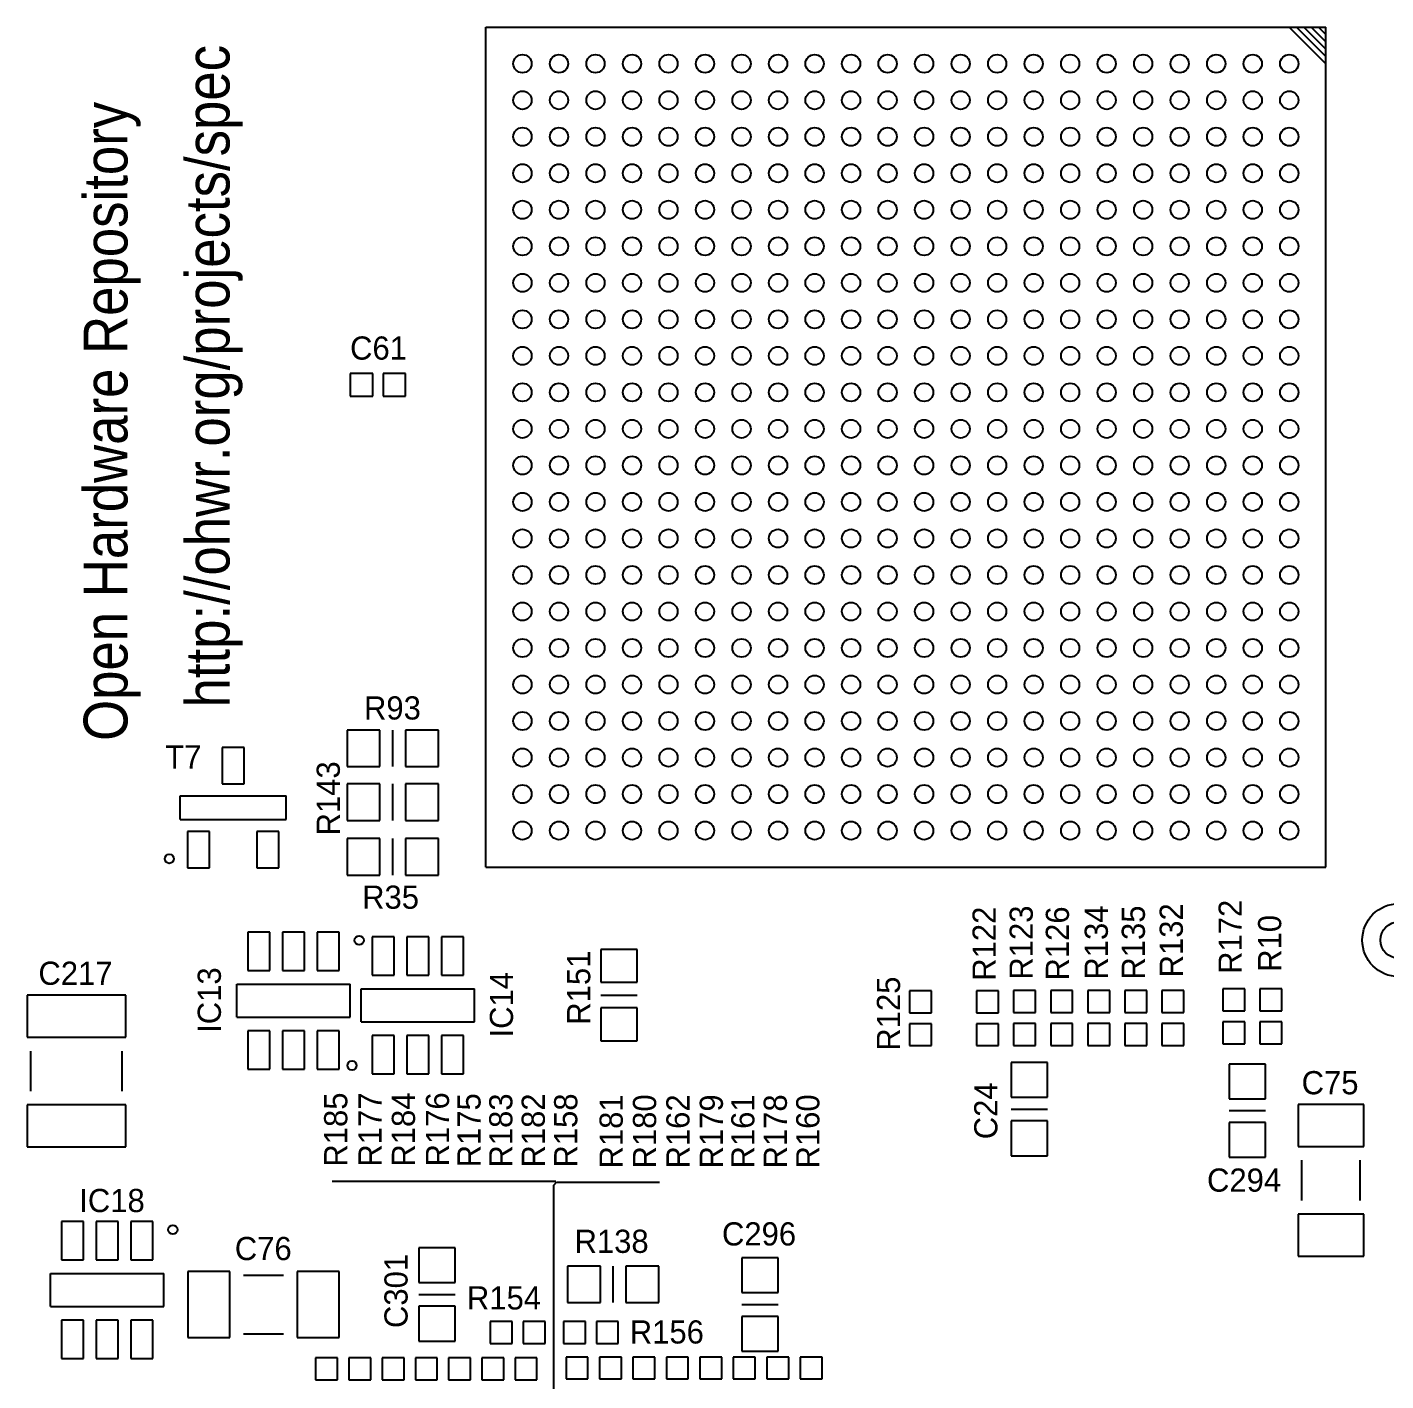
# Model space of a CAD drawing. Header units: millimetres. Extents: x -233 to 1, y -1 to 128.
# Drawn here: x -150.58 to -113.37, y 55.01 to 92.08 of the extents above; entities that cross this region are included whole.
import ezdxf

# ---------------------------------------------------------------- set-up
doc = ezdxf.new("R2010")
doc.units = ezdxf.units.MM
doc.header["$LTSCALE"] = 0.5
doc.layers.add('AM_2N', color=51, linetype='Continuous', lineweight=25)

msp = doc.modelspace()

# ---------------------------------------------------------------- linework, layer by layer
at = {"layer": 'AM_2N'}
for p, q in [((-138.015, 92.082), (-115.015, 92.082)), ((-138.015, 80.582), (-138.015, 92.082)), ((-116.015, 92.082), (-115.015, 91.082)), ((-115.815, 92.082), (-115.015, 91.282)), ((-115.615, 92.082), (-115.015, 91.482)), ((-115.415, 92.082), (-115.015, 91.682)), ((-115.215, 92.082), (-115.015, 91.882)), ((-115.015, 69.082), (-115.015, 92.082)), ((-141.734, 82.602), (-141.734, 81.982)), ((-141.114, 82.602), (-141.734, 82.602)), ((-141.114, 81.982), (-141.114, 82.602)), ((-140.834, 82.602), (-140.834, 81.982)), ((-140.214, 82.602), (-140.834, 82.602)), ((-140.214, 81.982), (-140.214, 82.602)), ((-141.734, 81.982), (-141.114, 81.982)), ((-140.834, 81.982), (-140.214, 81.982)), ((-138.015, 69.082), (-138.015, 80.582)), ((-140.918, 72.835), (-141.818, 72.835)), ((-141.818, 72.835), (-141.818, 71.835)), ((-140.918, 71.835), (-140.918, 72.835)), ((-140.568, 71.835), (-140.568, 72.835)), ((-139.318, 72.835), (-140.218, 72.835)), ((-140.218, 72.835), (-140.218, 71.835)), ((-139.318, 71.835), (-139.318, 72.835)), ((-144.637, 72.36), (-145.237, 72.36)), ((-145.237, 72.36), (-145.237, 71.36)), ((-144.637, 71.36), (-144.637, 72.36)), ((-141.818, 71.835), (-140.918, 71.835)), ((-140.218, 71.835), (-139.318, 71.835)), ((-145.237, 71.36), (-144.637, 71.36)), ((-140.918, 71.362), (-141.818, 71.362)), ((-141.818, 71.362), (-141.818, 70.362)), ((-140.918, 70.362), (-140.918, 71.362)), ((-140.568, 70.362), (-140.568, 71.362)), ((-139.318, 71.362), (-140.218, 71.362)), ((-140.218, 71.362), (-140.218, 70.362)), ((-139.318, 70.362), (-139.318, 71.362)), ((-146.387, 71.035), (-143.487, 71.035)), ((-146.387, 70.385), (-146.387, 71.035)), ((-143.487, 70.385), (-143.487, 71.035)), ((-146.387, 70.385), (-143.487, 70.385)), ((-141.818, 70.362), (-140.918, 70.362)), ((-140.218, 70.362), (-139.318, 70.362)), ((-145.587, 70.06), (-146.187, 70.06)), ((-146.187, 70.06), (-146.187, 69.06)), ((-145.587, 69.06), (-145.587, 70.06)), ((-143.687, 70.06), (-144.287, 70.06)), ((-144.287, 70.06), (-144.287, 69.06)), ((-143.687, 69.06), (-143.687, 70.06)), ((-140.918, 69.863), (-141.818, 69.863)), ((-141.818, 69.863), (-141.818, 68.863)), ((-140.918, 68.863), (-140.918, 69.863)), ((-140.568, 68.863), (-140.568, 69.863)), ((-139.318, 69.863), (-140.218, 69.863)), ((-140.218, 69.863), (-140.218, 68.863)), ((-139.318, 68.863), (-139.318, 69.863)), ((-146.187, 69.06), (-145.587, 69.06)), ((-144.287, 69.06), (-143.687, 69.06)), ((-141.818, 68.863), (-140.918, 68.863)), ((-140.218, 68.863), (-139.318, 68.863)), ((-138.015, 69.082), (-115.015, 69.082)), ((-144.536, 67.301), (-144.536, 66.251)), ((-143.936, 67.301), (-144.536, 67.301)), ((-143.936, 66.251), (-143.936, 67.301)), ((-143.586, 67.301), (-143.586, 66.251)), ((-142.986, 67.301), (-143.586, 67.301)), ((-142.986, 66.251), (-142.986, 67.301)), ((-142.636, 67.301), (-142.636, 66.251)), ((-142.036, 67.301), (-142.636, 67.301)), ((-142.036, 66.251), (-142.036, 67.301)), ((-140.532, 67.174), (-141.132, 67.174)), ((-141.132, 67.174), (-141.132, 66.124)), ((-140.532, 66.124), (-140.532, 67.174)), ((-139.582, 67.174), (-140.182, 67.174)), ((-140.182, 67.174), (-140.182, 66.124)), ((-139.582, 66.124), (-139.582, 67.174)), ((-138.632, 67.174), (-139.232, 67.174)), ((-139.232, 67.174), (-139.232, 66.124)), ((-138.632, 66.124), (-138.632, 67.174)), ((-133.87, 66.829), (-134.87, 66.829)), ((-134.87, 66.829), (-134.87, 65.929)), ((-133.87, 65.929), (-133.87, 66.829)), ((-144.536, 66.251), (-143.936, 66.251)), ((-143.586, 66.251), (-142.986, 66.251)), ((-142.636, 66.251), (-142.036, 66.251)), ((-144.836, 65.876), (-141.736, 65.876)), ((-144.836, 64.976), (-144.836, 65.876)), ((-141.736, 64.976), (-141.736, 65.876)), ((-141.132, 66.124), (-140.532, 66.124)), ((-140.182, 66.124), (-139.582, 66.124)), ((-139.232, 66.124), (-138.632, 66.124)), ((-134.87, 65.929), (-133.87, 65.929)), ((-147.879, 65.571), (-150.579, 65.571)), ((-150.579, 65.571), (-150.579, 64.421)), ((-147.879, 64.421), (-147.879, 65.571)), ((-141.432, 65.749), (-138.332, 65.749)), ((-141.432, 64.849), (-141.432, 65.749)), ((-138.332, 64.849), (-138.332, 65.749)), ((-134.87, 65.579), (-133.87, 65.579)), ((-125.815, 65.694), (-126.415, 65.694)), ((-126.415, 65.694), (-126.415, 65.094)), ((-125.815, 65.094), (-125.815, 65.694)), ((-123.979, 65.694), (-124.579, 65.694)), ((-124.579, 65.694), (-124.579, 65.094)), ((-123.979, 65.094), (-123.979, 65.694)), ((-122.964, 65.7), (-123.564, 65.7)), ((-123.564, 65.7), (-123.564, 65.1)), ((-122.964, 65.1), (-122.964, 65.7)), ((-121.948, 65.7), (-122.548, 65.7)), ((-122.548, 65.7), (-122.548, 65.1)), ((-121.948, 65.1), (-121.948, 65.7)), ((-120.933, 65.7), (-121.533, 65.7)), ((-121.533, 65.7), (-121.533, 65.1)), ((-120.933, 65.1), (-120.933, 65.7)), ((-119.918, 65.7), (-120.518, 65.7)), ((-120.518, 65.7), (-120.518, 65.1)), ((-119.918, 65.1), (-119.918, 65.7)), ((-118.903, 65.7), (-119.503, 65.7)), ((-119.503, 65.7), (-119.503, 65.1)), ((-118.903, 65.1), (-118.903, 65.7)), ((-117.233, 65.745), (-117.833, 65.745)), ((-117.833, 65.745), (-117.833, 65.145)), ((-117.233, 65.145), (-117.233, 65.745)), ((-116.217, 65.745), (-116.817, 65.745)), ((-116.817, 65.745), (-116.817, 65.145)), ((-116.217, 65.145), (-116.217, 65.745)), ((-133.87, 65.229), (-134.87, 65.229)), ((-134.87, 65.229), (-134.87, 64.329)), ((-133.87, 64.329), (-133.87, 65.229)), ((-117.833, 65.145), (-117.233, 65.145)), ((-116.817, 65.145), (-116.217, 65.145)), ((-144.836, 64.976), (-141.736, 64.976)), ((-141.432, 64.849), (-138.332, 64.849)), ((-126.415, 65.094), (-125.815, 65.094)), ((-125.815, 64.794), (-126.415, 64.794)), ((-126.415, 64.794), (-126.415, 64.194)), ((-125.815, 64.194), (-125.815, 64.794)), ((-124.579, 65.094), (-123.979, 65.094)), ((-123.979, 64.794), (-124.579, 64.794)), ((-124.579, 64.794), (-124.579, 64.194)), ((-123.979, 64.194), (-123.979, 64.794)), ((-123.564, 65.1), (-122.964, 65.1)), ((-122.964, 64.8), (-123.564, 64.8)), ((-123.564, 64.8), (-123.564, 64.2)), ((-122.964, 64.2), (-122.964, 64.8)), ((-122.548, 65.1), (-121.948, 65.1)), ((-121.948, 64.8), (-122.548, 64.8)), ((-122.548, 64.8), (-122.548, 64.2)), ((-121.948, 64.2), (-121.948, 64.8)), ((-121.533, 65.1), (-120.933, 65.1)), ((-120.933, 64.8), (-121.533, 64.8)), ((-121.533, 64.8), (-121.533, 64.2)), ((-120.933, 64.2), (-120.933, 64.8)), ((-120.518, 65.1), (-119.918, 65.1)), ((-119.918, 64.8), (-120.518, 64.8)), ((-120.518, 64.8), (-120.518, 64.2)), ((-119.918, 64.2), (-119.918, 64.8)), ((-119.503, 65.1), (-118.903, 65.1)), ((-118.903, 64.8), (-119.503, 64.8)), ((-119.503, 64.8), (-119.503, 64.2)), ((-118.903, 64.2), (-118.903, 64.8)), ((-117.233, 64.845), (-117.833, 64.845)), ((-117.833, 64.845), (-117.833, 64.245)), ((-117.233, 64.245), (-117.233, 64.845)), ((-116.217, 64.845), (-116.817, 64.845)), ((-116.817, 64.845), (-116.817, 64.245)), ((-116.217, 64.245), (-116.217, 64.845)), ((-150.579, 64.421), (-147.879, 64.421)), ((-144.536, 64.601), (-144.536, 63.551)), ((-143.936, 64.601), (-144.536, 64.601)), ((-143.936, 63.551), (-143.936, 64.601)), ((-143.586, 64.601), (-143.586, 63.551)), ((-142.986, 64.601), (-143.586, 64.601)), ((-142.986, 63.551), (-142.986, 64.601)), ((-142.636, 64.601), (-142.636, 63.551)), ((-142.036, 64.601), (-142.636, 64.601)), ((-142.036, 63.551), (-142.036, 64.601)), ((-140.532, 64.474), (-141.132, 64.474)), ((-141.132, 64.474), (-141.132, 63.424)), ((-140.532, 63.424), (-140.532, 64.474)), ((-139.582, 64.474), (-140.182, 64.474)), ((-140.182, 64.474), (-140.182, 63.424)), ((-139.582, 63.424), (-139.582, 64.474)), ((-138.632, 64.474), (-139.232, 64.474)), ((-139.232, 64.474), (-139.232, 63.424)), ((-138.632, 63.424), (-138.632, 64.474)), ((-150.479, 62.946), (-150.479, 64.046)), ((-147.979, 62.946), (-147.979, 64.046)), ((-134.87, 64.329), (-133.87, 64.329)), ((-126.415, 64.194), (-125.815, 64.194)), ((-124.579, 64.194), (-123.979, 64.194)), ((-123.564, 64.2), (-122.964, 64.2)), ((-122.548, 64.2), (-121.948, 64.2)), ((-121.533, 64.2), (-120.933, 64.2)), ((-120.518, 64.2), (-119.918, 64.2)), ((-119.503, 64.2), (-118.903, 64.2)), ((-117.833, 64.245), (-117.233, 64.245)), ((-116.817, 64.245), (-116.217, 64.245)), ((-122.633, 63.73), (-123.633, 63.73)), ((-123.633, 63.73), (-123.633, 62.78)), ((-122.633, 62.78), (-122.633, 63.73)), ((-116.663, 63.688), (-117.663, 63.688)), ((-117.663, 63.688), (-117.663, 62.738)), ((-116.663, 62.738), (-116.663, 63.688)), ((-144.536, 63.551), (-143.936, 63.551)), ((-143.586, 63.551), (-142.986, 63.551)), ((-142.636, 63.551), (-142.036, 63.551)), ((-141.132, 63.424), (-140.532, 63.424)), ((-140.182, 63.424), (-139.582, 63.424)), ((-139.232, 63.424), (-138.632, 63.424)), ((-147.879, 62.571), (-150.579, 62.571)), ((-150.579, 62.571), (-150.579, 61.421)), ((-147.879, 61.421), (-147.879, 62.571)), ((-123.633, 62.78), (-122.633, 62.78)), ((-117.663, 62.738), (-116.663, 62.738)), ((-115.771, 62.579), (-115.771, 61.429)), ((-113.971, 62.579), (-115.771, 62.579)), ((-113.971, 61.429), (-113.971, 62.579)), ((-123.633, 62.455), (-122.633, 62.455)), ((-117.663, 62.413), (-116.663, 62.413)), ((-122.633, 62.13), (-123.633, 62.13)), ((-123.633, 62.13), (-123.633, 61.18)), ((-122.633, 61.18), (-122.633, 62.13)), ((-116.663, 62.088), (-117.663, 62.088)), ((-117.663, 62.088), (-117.663, 61.138)), ((-116.663, 61.138), (-116.663, 62.088)), ((-150.579, 61.421), (-147.879, 61.421)), ((-115.771, 61.429), (-113.971, 61.429)), ((-123.633, 61.18), (-122.633, 61.18)), ((-117.663, 61.138), (-116.663, 61.138)), ((-115.671, 59.954), (-115.671, 61.054)), ((-114.071, 59.954), (-114.071, 61.054)), ((-142.226, 60.479), (-136.105, 60.479)), ((-136.156, 60.377), (-136.08, 60.453)), ((-136.156, 53.773), (-136.156, 60.377)), ((-136.08, 60.453), (-133.26, 60.453)), ((-115.771, 59.579), (-115.771, 58.429)), ((-113.971, 59.579), (-115.771, 59.579)), ((-113.971, 58.429), (-113.971, 59.579)), ((-149.641, 59.377), (-149.641, 58.327)), ((-149.041, 59.377), (-149.641, 59.377)), ((-149.041, 58.327), (-149.041, 59.377)), ((-148.691, 59.377), (-148.691, 58.327)), ((-148.091, 59.377), (-148.691, 59.377)), ((-148.091, 58.327), (-148.091, 59.377)), ((-147.741, 59.377), (-147.741, 58.327)), ((-147.141, 59.377), (-147.741, 59.377)), ((-147.141, 58.327), (-147.141, 59.377)), ((-138.856, 58.655), (-139.856, 58.655)), ((-139.856, 58.655), (-139.856, 57.705)), ((-138.856, 57.705), (-138.856, 58.655)), ((-115.771, 58.429), (-113.971, 58.429)), ((-149.641, 58.327), (-149.041, 58.327)), ((-148.691, 58.327), (-148.091, 58.327)), ((-147.741, 58.327), (-147.141, 58.327)), ((-134.88, 58.159), (-135.78, 58.159)), ((-135.78, 58.159), (-135.78, 57.159)), ((-134.88, 57.159), (-134.88, 58.159)), ((-134.53, 57.159), (-134.53, 58.159)), ((-133.28, 58.159), (-134.18, 58.159)), ((-134.18, 58.159), (-134.18, 57.159)), ((-133.28, 57.159), (-133.28, 58.159)), ((-130.008, 58.38), (-131.008, 58.38)), ((-131.008, 58.38), (-131.008, 57.43)), ((-130.008, 57.43), (-130.008, 58.38)), ((-149.941, 57.952), (-146.841, 57.952)), ((-149.941, 57.052), (-149.941, 57.952)), ((-146.841, 57.052), (-146.841, 57.952)), ((-145.033, 58.005), (-146.183, 58.005)), ((-146.183, 58.005), (-146.183, 56.205)), ((-145.033, 56.205), (-145.033, 58.005)), ((-144.658, 57.905), (-143.558, 57.905)), ((-142.033, 58.005), (-143.183, 58.005)), ((-143.183, 58.005), (-143.183, 56.205)), ((-142.033, 56.205), (-142.033, 58.005)), ((-139.856, 57.705), (-138.856, 57.705)), ((-139.856, 57.38), (-138.856, 57.38)), ((-131.008, 57.43), (-130.008, 57.43)), ((-149.941, 57.052), (-146.841, 57.052)), ((-138.856, 57.055), (-139.856, 57.055)), ((-139.856, 57.055), (-139.856, 56.105)), ((-138.856, 56.105), (-138.856, 57.055)), ((-135.78, 57.159), (-134.88, 57.159)), ((-134.18, 57.159), (-133.28, 57.159)), ((-131.008, 57.105), (-130.008, 57.105)), ((-149.641, 56.677), (-149.641, 55.627)), ((-149.041, 56.677), (-149.641, 56.677)), ((-149.041, 55.627), (-149.041, 56.677)), ((-148.691, 56.677), (-148.691, 55.627)), ((-148.091, 56.677), (-148.691, 56.677)), ((-148.091, 55.627), (-148.091, 56.677)), ((-147.741, 56.677), (-147.741, 55.627)), ((-147.141, 56.677), (-147.741, 56.677)), ((-147.141, 55.627), (-147.141, 56.677)), ((-137.296, 56.638), (-137.896, 56.638)), ((-137.896, 56.638), (-137.896, 56.038)), ((-137.296, 56.038), (-137.296, 56.638)), ((-136.396, 56.638), (-136.996, 56.638)), ((-136.996, 56.638), (-136.996, 56.038)), ((-136.396, 56.038), (-136.396, 56.638)), ((-135.89, 56.638), (-135.89, 56.038)), ((-135.29, 56.638), (-135.89, 56.638)), ((-135.29, 56.038), (-135.29, 56.638)), ((-134.99, 56.638), (-134.99, 56.038)), ((-134.39, 56.638), (-134.99, 56.638)), ((-134.39, 56.038), (-134.39, 56.638)), ((-130.008, 56.78), (-131.008, 56.78)), ((-131.008, 56.78), (-131.008, 55.83)), ((-130.008, 55.83), (-130.008, 56.78)), ((-146.183, 56.205), (-145.033, 56.205)), ((-144.658, 56.305), (-143.558, 56.305)), ((-143.183, 56.205), (-142.033, 56.205)), ((-139.856, 56.105), (-138.856, 56.105)), ((-137.896, 56.038), (-137.296, 56.038)), ((-136.996, 56.038), (-136.396, 56.038)), ((-135.89, 56.038), (-135.29, 56.038)), ((-134.99, 56.038), (-134.39, 56.038)), ((-131.008, 55.83), (-130.008, 55.83)), ((-149.641, 55.627), (-149.041, 55.627)), ((-148.691, 55.627), (-148.091, 55.627)), ((-147.741, 55.627), (-147.141, 55.627)), ((-142.079, 55.646), (-142.679, 55.646)), ((-142.679, 55.646), (-142.679, 55.046)), ((-142.079, 55.046), (-142.079, 55.646)), ((-141.169, 55.646), (-141.769, 55.646)), ((-141.769, 55.646), (-141.769, 55.046)), ((-141.169, 55.046), (-141.169, 55.646)), ((-140.258, 55.646), (-140.858, 55.646)), ((-140.858, 55.646), (-140.858, 55.046)), ((-140.258, 55.046), (-140.258, 55.646)), ((-139.348, 55.646), (-139.948, 55.646)), ((-139.948, 55.646), (-139.948, 55.046)), ((-139.348, 55.046), (-139.348, 55.646)), ((-138.438, 55.646), (-139.038, 55.646)), ((-139.038, 55.646), (-139.038, 55.046)), ((-138.438, 55.046), (-138.438, 55.646)), ((-137.528, 55.646), (-138.128, 55.646)), ((-138.128, 55.646), (-138.128, 55.046)), ((-137.528, 55.046), (-137.528, 55.646)), ((-136.618, 55.646), (-137.218, 55.646)), ((-137.218, 55.646), (-137.218, 55.046)), ((-136.618, 55.046), (-136.618, 55.646)), ((-135.221, 55.666), (-135.821, 55.666)), ((-135.821, 55.666), (-135.821, 55.066)), ((-135.221, 55.066), (-135.221, 55.666)), ((-134.305, 55.666), (-134.905, 55.666)), ((-134.905, 55.666), (-134.905, 55.066)), ((-134.305, 55.066), (-134.305, 55.666)), ((-133.389, 55.666), (-133.989, 55.666)), ((-133.989, 55.666), (-133.989, 55.066)), ((-133.389, 55.066), (-133.389, 55.666)), ((-132.473, 55.666), (-133.073, 55.666)), ((-133.073, 55.666), (-133.073, 55.066)), ((-132.473, 55.066), (-132.473, 55.666)), ((-131.556, 55.666), (-132.156, 55.666)), ((-132.156, 55.666), (-132.156, 55.066)), ((-131.556, 55.066), (-131.556, 55.666)), ((-130.64, 55.666), (-131.24, 55.666)), ((-131.24, 55.666), (-131.24, 55.066)), ((-130.64, 55.066), (-130.64, 55.666)), ((-129.724, 55.666), (-130.324, 55.666)), ((-130.324, 55.666), (-130.324, 55.066)), ((-129.724, 55.066), (-129.724, 55.666)), ((-128.808, 55.666), (-129.408, 55.666)), ((-129.408, 55.666), (-129.408, 55.066)), ((-128.808, 55.066), (-128.808, 55.666)), ((-142.679, 55.046), (-142.079, 55.046)), ((-141.769, 55.046), (-141.169, 55.046)), ((-140.858, 55.046), (-140.258, 55.046)), ((-139.948, 55.046), (-139.348, 55.046)), ((-139.038, 55.046), (-138.438, 55.046)), ((-138.128, 55.046), (-137.528, 55.046)), ((-137.218, 55.046), (-136.618, 55.046)), ((-135.821, 55.066), (-135.221, 55.066)), ((-134.905, 55.066), (-134.305, 55.066)), ((-133.989, 55.066), (-133.389, 55.066)), ((-133.073, 55.066), (-132.473, 55.066)), ((-132.156, 55.066), (-131.556, 55.066)), ((-131.24, 55.066), (-130.64, 55.066)), ((-130.324, 55.066), (-129.724, 55.066)), ((-129.408, 55.066), (-128.808, 55.066))]:
    msp.add_line(p, q, dxfattribs=at)
for centre, radius in [((-137.015, 91.082), 0.25), ((-136.015, 91.082), 0.25), ((-135.015, 91.082), 0.25), ((-134.015, 91.082), 0.25), ((-133.015, 91.082), 0.25), ((-132.015, 91.082), 0.25), ((-131.015, 91.082), 0.25), ((-130.015, 91.082), 0.25), ((-129.015, 91.082), 0.25), ((-128.015, 91.082), 0.25), ((-127.015, 91.082), 0.25), ((-126.015, 91.082), 0.25), ((-125.015, 91.082), 0.25), ((-124.015, 91.082), 0.25), ((-123.015, 91.082), 0.25), ((-122.015, 91.082), 0.25), ((-121.015, 91.082), 0.25), ((-120.015, 91.082), 0.25), ((-119.015, 91.082), 0.25), ((-118.015, 91.082), 0.25), ((-117.015, 91.082), 0.25), ((-116.015, 91.082), 0.25), ((-137.015, 90.082), 0.25), ((-136.015, 90.082), 0.25), ((-135.015, 90.082), 0.25), ((-134.015, 90.082), 0.25), ((-133.015, 90.082), 0.25), ((-132.015, 90.082), 0.25), ((-131.015, 90.082), 0.25), ((-130.015, 90.082), 0.25), ((-129.015, 90.082), 0.25), ((-128.015, 90.082), 0.25), ((-127.015, 90.082), 0.25), ((-126.015, 90.082), 0.25), ((-125.015, 90.082), 0.25), ((-124.015, 90.082), 0.25), ((-123.015, 90.082), 0.25), ((-122.015, 90.082), 0.25), ((-121.015, 90.082), 0.25), ((-120.015, 90.082), 0.25), ((-119.015, 90.082), 0.25), ((-118.015, 90.082), 0.25), ((-117.015, 90.082), 0.25), ((-116.015, 90.082), 0.25), ((-137.015, 89.082), 0.25), ((-136.015, 89.082), 0.25), ((-135.015, 89.082), 0.25), ((-134.015, 89.082), 0.25), ((-133.015, 89.082), 0.25), ((-132.015, 89.082), 0.25), ((-131.015, 89.082), 0.25), ((-130.015, 89.082), 0.25), ((-129.015, 89.082), 0.25), ((-128.015, 89.082), 0.25), ((-127.015, 89.082), 0.25), ((-126.015, 89.082), 0.25), ((-125.015, 89.082), 0.25), ((-124.015, 89.082), 0.25), ((-123.015, 89.082), 0.25), ((-122.015, 89.082), 0.25), ((-121.015, 89.082), 0.25), ((-120.015, 89.082), 0.25), ((-119.015, 89.082), 0.25), ((-118.015, 89.082), 0.25), ((-117.015, 89.082), 0.25), ((-116.015, 89.082), 0.25), ((-137.015, 88.082), 0.25), ((-136.015, 88.082), 0.25), ((-135.015, 88.082), 0.25), ((-134.015, 88.082), 0.25), ((-133.015, 88.082), 0.25), ((-132.015, 88.082), 0.25), ((-131.015, 88.082), 0.25), ((-130.015, 88.082), 0.25), ((-129.015, 88.082), 0.25), ((-128.015, 88.082), 0.25), ((-127.015, 88.082), 0.25), ((-126.015, 88.082), 0.25), ((-125.015, 88.082), 0.25), ((-124.015, 88.082), 0.25), ((-123.015, 88.082), 0.25), ((-122.015, 88.082), 0.25), ((-121.015, 88.082), 0.25), ((-120.015, 88.082), 0.25), ((-119.015, 88.082), 0.25), ((-118.015, 88.082), 0.25), ((-117.015, 88.082), 0.25), ((-116.015, 88.082), 0.25), ((-137.015, 87.082), 0.25), ((-136.015, 87.082), 0.25), ((-135.015, 87.082), 0.25), ((-134.015, 87.082), 0.25), ((-133.015, 87.082), 0.25), ((-132.015, 87.082), 0.25), ((-131.015, 87.082), 0.25), ((-130.015, 87.082), 0.25), ((-129.015, 87.082), 0.25), ((-128.015, 87.082), 0.25), ((-127.015, 87.082), 0.25), ((-126.015, 87.082), 0.25), ((-125.015, 87.082), 0.25), ((-124.015, 87.082), 0.25), ((-123.015, 87.082), 0.25), ((-122.015, 87.082), 0.25), ((-121.015, 87.082), 0.25), ((-120.015, 87.082), 0.25), ((-119.015, 87.082), 0.25), ((-118.015, 87.082), 0.25), ((-117.015, 87.082), 0.25), ((-116.015, 87.082), 0.25), ((-137.015, 86.082), 0.25), ((-136.015, 86.082), 0.25), ((-135.015, 86.082), 0.25), ((-134.015, 86.082), 0.25), ((-133.015, 86.082), 0.25), ((-132.015, 86.082), 0.25), ((-131.015, 86.082), 0.25), ((-130.015, 86.082), 0.25), ((-129.015, 86.082), 0.25), ((-128.015, 86.082), 0.25), ((-127.015, 86.082), 0.25), ((-126.015, 86.082), 0.25), ((-125.015, 86.082), 0.25), ((-124.015, 86.082), 0.25), ((-123.015, 86.082), 0.25), ((-122.015, 86.082), 0.25), ((-121.015, 86.082), 0.25), ((-120.015, 86.082), 0.25), ((-119.015, 86.082), 0.25), ((-118.015, 86.082), 0.25), ((-117.015, 86.082), 0.25), ((-116.015, 86.082), 0.25), ((-137.015, 85.082), 0.25), ((-136.015, 85.082), 0.25), ((-135.015, 85.082), 0.25), ((-134.015, 85.082), 0.25), ((-133.015, 85.082), 0.25), ((-132.015, 85.082), 0.25), ((-131.015, 85.082), 0.25), ((-130.015, 85.082), 0.25), ((-129.015, 85.082), 0.25), ((-128.015, 85.082), 0.25), ((-127.015, 85.082), 0.25), ((-126.015, 85.082), 0.25), ((-125.015, 85.082), 0.25), ((-124.015, 85.082), 0.25), ((-123.015, 85.082), 0.25), ((-122.015, 85.082), 0.25), ((-121.015, 85.082), 0.25), ((-120.015, 85.082), 0.25), ((-119.015, 85.082), 0.25), ((-118.015, 85.082), 0.25), ((-117.015, 85.082), 0.25), ((-116.015, 85.082), 0.25), ((-137.015, 84.082), 0.25), ((-136.015, 84.082), 0.25), ((-135.015, 84.082), 0.25), ((-134.015, 84.082), 0.25), ((-133.015, 84.082), 0.25), ((-132.015, 84.082), 0.25), ((-131.015, 84.082), 0.25), ((-130.015, 84.082), 0.25), ((-129.015, 84.082), 0.25), ((-128.015, 84.082), 0.25), ((-127.015, 84.082), 0.25), ((-126.015, 84.082), 0.25), ((-125.015, 84.082), 0.25), ((-124.015, 84.082), 0.25), ((-123.015, 84.082), 0.25), ((-122.015, 84.082), 0.25), ((-121.015, 84.082), 0.25), ((-120.015, 84.082), 0.25), ((-119.015, 84.082), 0.25), ((-118.015, 84.082), 0.25), ((-117.015, 84.082), 0.25), ((-116.015, 84.082), 0.25), ((-137.015, 83.082), 0.25), ((-136.015, 83.082), 0.25), ((-135.015, 83.082), 0.25), ((-134.015, 83.082), 0.25), ((-133.015, 83.082), 0.25), ((-132.015, 83.082), 0.25), ((-131.015, 83.082), 0.25), ((-130.015, 83.082), 0.25), ((-129.015, 83.082), 0.25), ((-128.015, 83.082), 0.25), ((-127.015, 83.082), 0.25), ((-126.015, 83.082), 0.25), ((-125.015, 83.082), 0.25), ((-124.015, 83.082), 0.25), ((-123.015, 83.082), 0.25), ((-122.015, 83.082), 0.25), ((-121.015, 83.082), 0.25), ((-120.015, 83.082), 0.25), ((-119.015, 83.082), 0.25), ((-118.015, 83.082), 0.25), ((-117.015, 83.082), 0.25), ((-116.015, 83.082), 0.25), ((-137.015, 82.082), 0.25), ((-136.015, 82.082), 0.25), ((-135.015, 82.082), 0.25), ((-134.015, 82.082), 0.25), ((-133.015, 82.082), 0.25), ((-132.015, 82.082), 0.25), ((-131.015, 82.082), 0.25), ((-130.015, 82.082), 0.25), ((-129.015, 82.082), 0.25), ((-128.015, 82.082), 0.25), ((-127.015, 82.082), 0.25), ((-126.015, 82.082), 0.25), ((-125.015, 82.082), 0.25), ((-124.015, 82.082), 0.25), ((-123.015, 82.082), 0.25), ((-122.015, 82.082), 0.25), ((-121.015, 82.082), 0.25), ((-120.015, 82.082), 0.25), ((-119.015, 82.082), 0.25), ((-118.015, 82.082), 0.25), ((-117.015, 82.082), 0.25), ((-116.015, 82.082), 0.25), ((-137.015, 81.082), 0.25), ((-136.015, 81.082), 0.25), ((-135.015, 81.082), 0.25), ((-134.015, 81.082), 0.25), ((-133.015, 81.082), 0.25), ((-132.015, 81.082), 0.25), ((-131.015, 81.082), 0.25), ((-130.015, 81.082), 0.25), ((-129.015, 81.082), 0.25), ((-128.015, 81.082), 0.25), ((-127.015, 81.082), 0.25), ((-126.015, 81.082), 0.25), ((-125.015, 81.082), 0.25), ((-124.015, 81.082), 0.25), ((-123.015, 81.082), 0.25), ((-122.015, 81.082), 0.25), ((-121.015, 81.082), 0.25), ((-120.015, 81.082), 0.25), ((-119.015, 81.082), 0.25), ((-118.015, 81.082), 0.25), ((-117.015, 81.082), 0.25), ((-116.015, 81.082), 0.25), ((-137.015, 80.082), 0.25), ((-136.015, 80.082), 0.25), ((-135.015, 80.082), 0.25), ((-134.015, 80.082), 0.25), ((-133.015, 80.082), 0.25), ((-132.015, 80.082), 0.25), ((-131.015, 80.082), 0.25), ((-130.015, 80.082), 0.25), ((-129.015, 80.082), 0.25), ((-128.015, 80.082), 0.25), ((-127.015, 80.082), 0.25), ((-126.015, 80.082), 0.25), ((-125.015, 80.082), 0.25), ((-124.015, 80.082), 0.25), ((-123.015, 80.082), 0.25), ((-122.015, 80.082), 0.25), ((-121.015, 80.082), 0.25), ((-120.015, 80.082), 0.25), ((-119.015, 80.082), 0.25), ((-118.015, 80.082), 0.25), ((-117.015, 80.082), 0.25), ((-116.015, 80.082), 0.25), ((-137.015, 79.082), 0.25), ((-136.015, 79.082), 0.25), ((-135.015, 79.082), 0.25), ((-134.015, 79.082), 0.25), ((-133.015, 79.082), 0.25), ((-132.015, 79.082), 0.25), ((-131.015, 79.082), 0.25), ((-130.015, 79.082), 0.25), ((-129.015, 79.082), 0.25), ((-128.015, 79.082), 0.25), ((-127.015, 79.082), 0.25), ((-126.015, 79.082), 0.25), ((-125.015, 79.082), 0.25), ((-124.015, 79.082), 0.25), ((-123.015, 79.082), 0.25), ((-122.015, 79.082), 0.25), ((-121.015, 79.082), 0.25), ((-120.015, 79.082), 0.25), ((-119.015, 79.082), 0.25), ((-118.015, 79.082), 0.25), ((-117.015, 79.082), 0.25), ((-116.015, 79.082), 0.25), ((-137.015, 78.082), 0.25), ((-136.015, 78.082), 0.25), ((-135.015, 78.082), 0.25), ((-134.015, 78.082), 0.25), ((-133.015, 78.082), 0.25), ((-132.015, 78.082), 0.25), ((-131.015, 78.082), 0.25), ((-130.015, 78.082), 0.25), ((-129.015, 78.082), 0.25), ((-128.015, 78.082), 0.25), ((-127.015, 78.082), 0.25), ((-126.015, 78.082), 0.25), ((-125.015, 78.082), 0.25), ((-124.015, 78.082), 0.25), ((-123.015, 78.082), 0.25), ((-122.015, 78.082), 0.25), ((-121.015, 78.082), 0.25), ((-120.015, 78.082), 0.25), ((-119.015, 78.082), 0.25), ((-118.015, 78.082), 0.25), ((-117.015, 78.082), 0.25), ((-116.015, 78.082), 0.25), ((-137.015, 77.082), 0.25), ((-136.015, 77.082), 0.25), ((-135.015, 77.082), 0.25), ((-134.015, 77.082), 0.25), ((-133.015, 77.082), 0.25), ((-132.015, 77.082), 0.25), ((-131.015, 77.082), 0.25), ((-130.015, 77.082), 0.25), ((-129.015, 77.082), 0.25), ((-128.015, 77.082), 0.25), ((-127.015, 77.082), 0.25), ((-126.015, 77.082), 0.25), ((-125.015, 77.082), 0.25), ((-124.015, 77.082), 0.25), ((-123.015, 77.082), 0.25), ((-122.015, 77.082), 0.25), ((-121.015, 77.082), 0.25), ((-120.015, 77.082), 0.25), ((-119.015, 77.082), 0.25), ((-118.015, 77.082), 0.25), ((-117.015, 77.082), 0.25), ((-116.015, 77.082), 0.25), ((-137.015, 76.082), 0.25), ((-136.015, 76.082), 0.25), ((-135.015, 76.082), 0.25), ((-134.015, 76.082), 0.25), ((-133.015, 76.082), 0.25), ((-132.015, 76.082), 0.25), ((-131.015, 76.082), 0.25), ((-130.015, 76.082), 0.25), ((-129.015, 76.082), 0.25), ((-128.015, 76.082), 0.25), ((-127.015, 76.082), 0.25), ((-126.015, 76.082), 0.25), ((-125.015, 76.082), 0.25), ((-124.015, 76.082), 0.25), ((-123.015, 76.082), 0.25), ((-122.015, 76.082), 0.25), ((-121.015, 76.082), 0.25), ((-120.015, 76.082), 0.25), ((-119.015, 76.082), 0.25), ((-118.015, 76.082), 0.25), ((-117.015, 76.082), 0.25), ((-116.015, 76.082), 0.25), ((-137.015, 75.082), 0.25), ((-136.015, 75.082), 0.25), ((-135.015, 75.082), 0.25), ((-134.015, 75.082), 0.25), ((-133.015, 75.082), 0.25), ((-132.015, 75.082), 0.25), ((-131.015, 75.082), 0.25), ((-130.015, 75.082), 0.25), ((-129.015, 75.082), 0.25), ((-128.015, 75.082), 0.25), ((-127.015, 75.082), 0.25), ((-126.015, 75.082), 0.25), ((-125.015, 75.082), 0.25), ((-124.015, 75.082), 0.25), ((-123.015, 75.082), 0.25), ((-122.015, 75.082), 0.25), ((-121.015, 75.082), 0.25), ((-120.015, 75.082), 0.25), ((-119.015, 75.082), 0.25), ((-118.015, 75.082), 0.25), ((-117.015, 75.082), 0.25), ((-116.015, 75.082), 0.25), ((-137.015, 74.082), 0.25), ((-136.015, 74.082), 0.25), ((-135.015, 74.082), 0.25), ((-134.015, 74.082), 0.25), ((-133.015, 74.082), 0.25), ((-132.015, 74.082), 0.25), ((-131.015, 74.082), 0.25), ((-130.015, 74.082), 0.25), ((-129.015, 74.082), 0.25), ((-128.015, 74.082), 0.25), ((-127.015, 74.082), 0.25), ((-126.015, 74.082), 0.25), ((-125.015, 74.082), 0.25), ((-124.015, 74.082), 0.25), ((-123.015, 74.082), 0.25), ((-122.015, 74.082), 0.25), ((-121.015, 74.082), 0.25), ((-120.015, 74.082), 0.25), ((-119.015, 74.082), 0.25), ((-118.015, 74.082), 0.25), ((-117.015, 74.082), 0.25), ((-116.015, 74.082), 0.25), ((-137.015, 73.082), 0.25), ((-136.015, 73.082), 0.25), ((-135.015, 73.082), 0.25), ((-134.015, 73.082), 0.25), ((-133.015, 73.082), 0.25), ((-132.015, 73.082), 0.25), ((-131.015, 73.082), 0.25), ((-130.015, 73.082), 0.25), ((-129.015, 73.082), 0.25), ((-128.015, 73.082), 0.25), ((-127.015, 73.082), 0.25), ((-126.015, 73.082), 0.25), ((-125.015, 73.082), 0.25), ((-124.015, 73.082), 0.25), ((-123.015, 73.082), 0.25), ((-122.015, 73.082), 0.25), ((-121.015, 73.082), 0.25), ((-120.015, 73.082), 0.25), ((-119.015, 73.082), 0.25), ((-118.015, 73.082), 0.25), ((-117.015, 73.082), 0.25), ((-116.015, 73.082), 0.25), ((-137.015, 72.082), 0.25), ((-136.015, 72.082), 0.25), ((-135.015, 72.082), 0.25), ((-134.015, 72.082), 0.25), ((-133.015, 72.082), 0.25), ((-132.015, 72.082), 0.25), ((-131.015, 72.082), 0.25), ((-130.015, 72.082), 0.25), ((-129.015, 72.082), 0.25), ((-128.015, 72.082), 0.25), ((-127.015, 72.082), 0.25), ((-126.015, 72.082), 0.25), ((-125.015, 72.082), 0.25), ((-124.015, 72.082), 0.25), ((-123.015, 72.082), 0.25), ((-122.015, 72.082), 0.25), ((-121.015, 72.082), 0.25), ((-120.015, 72.082), 0.25), ((-119.015, 72.082), 0.25), ((-118.015, 72.082), 0.25), ((-117.015, 72.082), 0.25), ((-116.015, 72.082), 0.25), ((-137.015, 71.082), 0.25), ((-136.015, 71.082), 0.25), ((-135.015, 71.082), 0.25), ((-134.015, 71.082), 0.25), ((-133.015, 71.082), 0.25), ((-132.015, 71.082), 0.25), ((-131.015, 71.082), 0.25), ((-130.015, 71.082), 0.25), ((-129.015, 71.082), 0.25), ((-128.015, 71.082), 0.25), ((-127.015, 71.082), 0.25), ((-126.015, 71.082), 0.25), ((-125.015, 71.082), 0.25), ((-124.015, 71.082), 0.25), ((-123.015, 71.082), 0.25), ((-122.015, 71.082), 0.25), ((-121.015, 71.082), 0.25), ((-120.015, 71.082), 0.25), ((-119.015, 71.082), 0.25), ((-118.015, 71.082), 0.25), ((-117.015, 71.082), 0.25), ((-116.015, 71.082), 0.25), ((-137.015, 70.082), 0.25), ((-136.015, 70.082), 0.25), ((-135.015, 70.082), 0.25), ((-134.015, 70.082), 0.25), ((-133.015, 70.082), 0.25), ((-132.015, 70.082), 0.25), ((-131.015, 70.082), 0.25), ((-130.015, 70.082), 0.25), ((-129.015, 70.082), 0.25), ((-128.015, 70.082), 0.25), ((-127.015, 70.082), 0.25), ((-126.015, 70.082), 0.25), ((-125.015, 70.082), 0.25), ((-124.015, 70.082), 0.25), ((-123.015, 70.082), 0.25), ((-122.015, 70.082), 0.25), ((-121.015, 70.082), 0.25), ((-120.015, 70.082), 0.25), ((-119.015, 70.082), 0.25), ((-118.015, 70.082), 0.25), ((-117.015, 70.082), 0.25), ((-116.015, 70.082), 0.25), ((-146.687, 69.31), 0.125), ((-113.015, 67.082), 1), ((-113.015, 67.082), 0.5), ((-141.486, 67.076), 0.125), ((-141.682, 63.649), 0.125), ((-146.591, 59.152), 0.125)]:
    msp.add_circle(centre, radius, dxfattribs=at)

# ---------------------------------------------------------------- texts
at = {"layer": 'AM_2N', "width": 0.9}
for s, p in [('http://ohwr.org/projects/spec', (-145.038, 73.453)), ('Open Hardware Repository', (-147.832, 72.538))]:
    msp.add_text(s, height=1.2, rotation=90, dxfattribs=at).set_placement(p)
at = {"layer": 'AM_2N'}
for s, rotation, p in [('C61', 360, (-141.736, 82.978)), ('R93', 360, (-141.355, 73.123)), ('T7', 360, (-146.798, 71.782)), ('R143', 90, (-142.016, 69.948)), ('R35', 360, (-141.406, 67.941)), ('R172', 90, (-117.315, 66.158)), ('R122', 90, (-124.054, 65.969)), ('R123', 90, (-123.039, 66)), ('R126', 90, (-122.048, 65.975)), ('R134', 90, (-120.983, 66)), ('R135', 90, (-119.968, 66)), ('R132', 90, (-118.929, 66.061)), ('R10', 90, (-116.235, 66.214)), ('R151', 90, (-135.158, 64.766)), ('IC13', 90, (-145.274, 64.543)), ('IC14', 90, (-137.273, 64.416)), ('R125', 90, (-126.674, 64.055)), ('C75', 360, (-115.676, 62.861)), ('R184', 90, (-139.958, 60.88)), ('C24', 90, (-124.008, 61.63)), ('R185', 90, (-141.812, 60.88)), ('R177', 90, (-140.873, 60.88)), ('R176', 90, (-139.026, 60.885)), ('R175', 90, (-138.162, 60.86)), ('R183', 90, (-137.291, 60.854)), ('R182', 90, (-136.402, 60.854)), ('R158', 90, (-135.513, 60.854)), ('R181', 90, (-134.269, 60.829)), ('R180', 90, (-133.354, 60.829)), ('R162', 90, (-132.44, 60.829)), ('R179', 90, (-131.525, 60.829)), ('R161', 90, (-130.662, 60.829)), ('R178', 90, (-129.773, 60.829)), ('R160', 90, (-128.884, 60.829)), ('IC18', 360, (-149.153, 59.635)), ('C296', 360, (-131.551, 58.721)), ('C301', 90, (-140.161, 56.46)), ('R154', 360, (-138.536, 56.968)), ('R156', 360, (-134.076, 56.036))]:
    msp.add_text(s, height=0.635, rotation=rotation, dxfattribs=at).set_placement(p)
for s, p in [('C217', (-150.271, 65.858)), ('C294', (-118.267, 60.194)), ('R138', (-135.589, 58.518)), ('C76', (-144.893, 58.32))]:
    msp.add_text(s, height=0.635, dxfattribs=at).set_placement(p)

doc.saveas('drawing.dxf')
